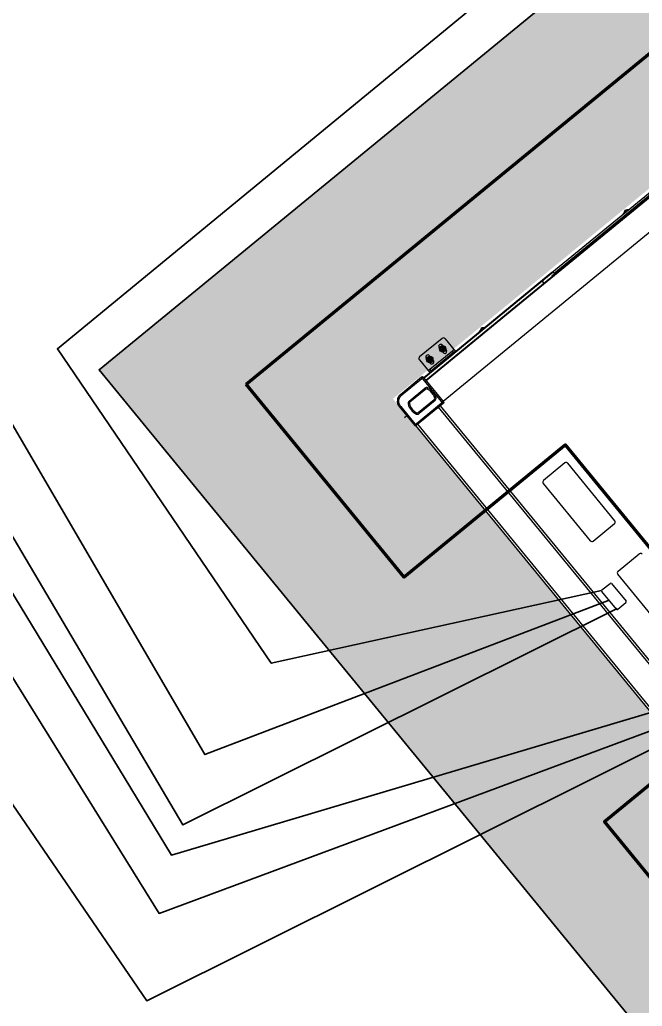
# Model space of a CAD drawing. Header units: metres. Extents: x 214070 to 217049, y 6350584 to 6351315.
# Drawn here: x 214372.707 to 214375.689, y 6351022.783 to 6351027.507 of the extents above; entities that cross this region are included whole.
import ezdxf
from ezdxf.lldxf.tags import DXFTag

# ---------------------------------------------------------------- set-up
doc = ezdxf.new("R2010")
doc.units = ezdxf.units.M
for name, color, linetype in [('230V AC', 5, '230V CABLE'), ('400V AC', 6, '400V CABLE'), ('CAT 6 Cable', 3, 'CAT 6 CABLE'), ('Dry Contact', 30, 'Dry Contact CABLE'), ('GG31-E-PLN-001_DC Cable Route Layout Plan_RevA$0$_0', 7, 'Continuous'), ('GG31-E-PLN-001_DC Cable Route Layout Plan_RevA$0$Equipment', 7, 'Continuous')]:
    doc.layers.add(name, color=color, linetype=linetype)
for name, color, linetype, lineweight in [('FireSS', 7, 'Fire Supression System CABLE', 25), ('GG31-E-PLN-001_DC Cable Route Layout Plan_RevA$0$Concrete fill', 8, 'Continuous', 35), ('GG31-E-PLN-001_DC Cable Route Layout Plan_RevA$0$Footing', 7, 'Continuous', 70), ('GG31-E-PLN-001_DC Cable Route Layout Plan_RevA$0$Land', 8, 'Continuous', 35)]:
    doc.layers.add(name, color=color, linetype=linetype, lineweight=lineweight)
doc.styles.add('ISOCP', font='isocp.shx')
tags = doc.linetypes.add('230V CABLE', pattern='A,1,-0.5,["230V",ISOCP,S=0.3,R=0,X=-0.35,Y=-0.15],-0.7', length=2.2).pattern_tags.tags
tags[6] = DXFTag(74, 10)
tags = doc.linetypes.add('400V CABLE', pattern='A,1,-0.5,["400V",ISOCP,S=0.3,R=0,X=-0.35,Y=-0.15],-0.7', length=2.2).pattern_tags.tags
tags[6] = DXFTag(74, 10)
tags = doc.linetypes.add('CAT 6 CABLE', pattern='A,1,-0.5,["CAT6",ISOCP,S=0.3,R=0,X=-0.35,Y=-0.15],-0.9', length=2.4).pattern_tags.tags
tags[6] = DXFTag(74, 10)
tags = doc.linetypes.add('Dry Contact CABLE', pattern='A,1,-0.5,["DCT",ISOCP,S=0.3,R=0,X=-0.35,Y=-0.15],-0.7', length=2.2).pattern_tags.tags
tags[6] = DXFTag(74, 10)
tags = doc.linetypes.add('Fire Supression System CABLE', pattern='A,1,-0.5,["FSS",ISOCP,S=0.3,R=0,X=-0.35,Y=-0.15],-0.7', length=2.2).pattern_tags.tags
tags[6] = DXFTag(74, 10)

# ---------------------------------------------------------------- blocks, each defined once
blk = doc.blocks.new('GG31-E-PLN-001_DC Cable Route Layout Plan_RevA$0$ST5015x2')
at = {"layer": 'GG31-E-PLN-001_DC Cable Route Layout Plan_RevA$0$Concrete fill'}
h = blk.add_hatch(dxfattribs=at)
h.set_pattern_fill('AR-CONC', color=256, scale=0.05, angle=45)
h.set_pattern_definition([(95, (-31.70567, -93.05326), (0.275776, 0.2314035), [0.0375, -0.4125]), (40, (-31.70567, -93.05326), (-0.3149961, 0.2168841), [0.03, -0.33]), (145.45144, (-31.6827, -93.03398), (-0.0392201, 0.4482876), [0.0318701, -0.350571]), (91.1842, (-31.7764, -92.98255), (0.4358467, 0.3188069), [0.05625, -0.61875]), (141.63564, (-31.74006, -92.956), (-0.01395, 0.6748558), [0.0478052, -0.525857]), (36.18416, (-31.7764, -92.98255), (-0.01395, 0.6748558), [0.045, -0.495]), (66, (-31.72335, -92.96487), (0.3533858, 0.0686912), [0.0375, -0.4125]), (11, (-31.72335, -92.96487), (-0.1703543, 0.3424042), [0.03, -0.33]), (116.45144, (-31.6939, -92.95915), (0.1830315, 0.4110955), [0.0318701, -0.350571]), (82.5, (-31.70567, -93.05326), (-0.1133966, 0.12199491), [0, -0.326, 0, -0.335, 0, -0.33125]), (52.5, (-31.70567, -93.05326), (-0.04643647, 0.23245472), [0, -0.191, 0, -0.3185, 0, -0.12625]), (12.5, (-31.78452, -93.1321), (0.19670908, 0.18076038), [0, -0.125, 0, -0.39, 0, -0.5175]), (2.5, (-31.81987, -93.16746), (0.170795, 0.2415799), [0, -0.1625, 0, -0.259, 0, -0.3675])])
h.paths.add_polyline_path([(1, 6.046), (7.058, 6.046), (7.058, 3.608), (1, 3.608), (1, 3.838), (0.5, 3.838), (0.5, 0.5), (7.558, 0.5), (7.558, 1.695), (7.058, 1.695), (7.058, 1), (1, 1), (1, 3.438), (7.058, 3.438), (7.058, 3.208), (7.558, 3.208), (7.558, 6.546), (0.5, 6.546), (0.5, 5.351), (1, 5.351)])
at = {"layer": 'GG31-E-PLN-001_DC Cable Route Layout Plan_RevA$0$Land'}
h = blk.add_hatch(dxfattribs=at)
h.set_pattern_fill('GRAVEL', color=256, scale=0.3, angle=45)
h.set_pattern_definition([(273.012788, (-54.915706, -62.621548), (0.2121320344, -3.606244584), [0.0403608, -3.9957264]), (229.96974, (-54.913584, -62.661853), (2.333452378, 2.7577164466), [0.0692604, -6.8567774]), (177.510447, (-54.958132, -62.714886), (4.4547727215, -0.2121320344), [0.0488364, -4.8348098]), (312.273689, (-54.98783, -62.85065), (-4.0305086528, 4.4547727215), [0.0630714, -6.2440674]), (337.833654, (-54.945404, -62.897319), (-3.606244584, 1.4849242405), [0.0618465, -6.1228119]), (42.273689, (-54.888129, -62.920654), (-4.4547727215, -4.0305086528), [0.0630714, -6.2440674]), (82.69424, (-54.841459, -62.878227), (-0.6363961031, -4.8790367902), [0.0834087, -8.2574546]), (117.255328, (-54.830853, -62.795496), (-3.1819805153, 6.1518289963), [0.0787464, -7.79589645]), (166.429566, (-54.866915, -62.725492), (-4.4547727215, 1.0606601718), [0.063285, -6.2652219]), (220.236358, (-54.928434, -62.710643), (2.545584412, 2.1213203436), [0.0722496, -3.5402288]), (267.397438, (-54.983588, -62.757312), (-0.2121320344, -4.8790367902), [0.0934344, -9.2500125]), (183.814075, (-54.775699, -62.64276), (-2.757716447, -0.212132034), [0.0318903, -3.1571534]), (216.469234, (-54.807518, -62.644882), (3.1819805153, 2.333452378), [0.0606711, -6.0064534]), (270, (-54.8563, -62.68094), (0.21213203, -0.21213203), [0.0424263, -0.3818378]), (248.19859, (-54.896614, -62.670338), (0.636396103, 1.48492424), [0.0228474, -2.2618845]), (336.80141, (-54.9051, -62.69155), (-0.848528137, 0.42426407), [0.0323109, -1.5832385]), (75.963757, (-54.8754, -62.70428), (0.212132034, 1.060660172), [0.0524787, -1.6968069]), (206.56505, (-54.86267, -62.65337), (0.6363961, 0.21213203), [0.0379473, -0.910736]), (61.38954, (-55.028136, -62.814588), (1.4849242405, 2.7577164466), [0.05316, -5.2628535]), (115.346176, (-55.00268, -62.767919), (1.4849242405, -3.1819805153), [0.0445983, -4.4152223]), (338.19859, (-54.9051, -62.61094), (-1.48492424, 0.636396103), [0.0456945, -2.2390374]), (28.61046, (-54.862673, -62.627912), (-2.7577164466, -1.4849242405), [0.05316, -5.2628535]), (24.443955, (-54.896614, -62.94611), (-1.48492424, -0.636396103), [0.051264, -2.5119371]), (339.77514, (-54.849945, -62.924896), (-3.3941125497, 1.272792206), [0.0429534, -4.2523929]), (111.80141, (-54.690846, -62.82095), (-0.636396103, 1.48492424), [0.0456945, -2.2390374]), (62.354025, (-54.707816, -62.778525), (-1.9091883092, -3.606244584), [0.0502893, -4.9786271]), (114.443955, (-54.79479, -62.924896), (0.636396103, -1.48492424), [0.025632, -2.5375691]), (146.30993, (-54.703574, -62.83368), (-1.06066017, 0.636396103), [0.015297, -1.5144089]), (210.96376, (-54.7163, -62.825194), (0.84852814, 0.42426407), [0.0618465, -1.1750852]), (231.009006, (-54.769335, -62.857014), (1.9091883092, 2.333452378), [0.057315, -5.67417695]), (348.69007, (-54.85631, -62.72337), (-0.6363961, 0.212132034), [0.0432666, -1.0383988]), (38.157227, (-54.813882, -62.731856), (4.0305086528, 3.1819805153), [0.0755382, -7.4782688]), (105.945396, (-54.754485, -62.685187), (0.636396103, -2.333452378), [0.0308868, -3.0578022]), (135, (-54.76297, -62.6555), (-0.4242641, 3e-17), [0.018, -0.282]), (165.256437, (-54.779941, -62.854893), (2.333452378, -0.636396103), [0.0416772, -4.126056]), (93.012788, (-54.820246, -62.844286), (-0.2121320344, 3.606244584), [0.0807216, -3.9553656]), (45, (-54.8245, -62.76368), (0, 0.4242641), [0.078, -0.222]), (10.304846, (-54.769335, -62.708522), (3.606244584, 0.636396103), [0.0474342, -4.6959823]), (299.054604, (-54.722666, -62.700036), (0.636396103, -1.060660172), [0.0436806, -2.1403524]), (252.645975, (-54.701452, -62.73822), (-1.9091883092, -6.1518289963), [0.0711195, -7.04084225]), (220.426079, (-54.722666, -62.806102), (-2.969848481, -2.5455844123), [0.0752397, -7.448722])])
h.paths.add_polyline_path([(8.058, 7.046), (0, 7.046), (0, 0), (8.058, 0)])
h.paths.add_polyline_path([(7.054, 3.2078), (7.054, 1.6951), (7.558, 1.6951), (7.558, 0.5), (0.5, 0.5), (0.5, 3.838), (1.004, 3.838), (1.004, 5.351), (0.5, 5.351), (0.5, 6.546), (7.558, 6.546), (7.558, 3.2078)], flags=16)
at = {"layer": 'GG31-E-PLN-001_DC Cable Route Layout Plan_RevA$0$Equipment'}
for p, q in [((1.216, 6.1095), (1.216, 6.0305)), ((1.366, 6.1195), (1.226, 6.1195)), ((1.246, 6.0945), (1.246, 6.0645)), ((1.266, 6.0645), (1.266, 6.0945)), ((1.326, 6.0945), (1.326, 6.0645)), ((1.346, 6.0645), (1.346, 6.0945)), ((1.376, 6.1095), (1.376, 6.0305)), ((1.2421, 6.0795), (1.2491, 6.0915)), ((1.2491, 6.0675), (1.2421, 6.0795)), ((1.2491, 6.0915), (1.2629, 6.0915)), ((1.2629, 6.0675), (1.2491, 6.0675)), ((1.2629, 6.0915), (1.2699, 6.0795)), ((1.2699, 6.0795), (1.2629, 6.0675)), ((1.3221, 6.0795), (1.3291, 6.0915)), ((1.3291, 6.0675), (1.3221, 6.0795)), ((1.3291, 6.0915), (1.3429, 6.0915)), ((1.3429, 6.0675), (1.3291, 6.0675)), ((1.3429, 6.0915), (1.3499, 6.0795)), ((1.3499, 6.0795), (1.3429, 6.0675)), ((1.172, 6.0385), (1.04, 6.0385)), ((1.0445, 6.0385), (1.0445, 6.0325)), ((1.178, 6.0325), (1.0445, 6.0325)), ((1.172, 5.8765), (1.172, 6.0385)), ((1.178, 6.0325), (1.178, 5.8825)), ((1.9721, 6.0305), (1.178, 6.0305)), ((1.9783, 6.0275), (1.178, 6.0275)), ((1.178, 6.0155), (1.7369, 6.0155)), ((1.7335, 6.0115), (1.178, 6.0115)), ((1.216, 6.0395), (1.2164, 6.0395)), ((1.226, 6.0432), (1.366, 6.0432)), ((1.226, 6.0432), (1.226, 6.0345)), ((1.226, 6.0345), (1.366, 6.0345)), ((1.366, 6.0345), (1.366, 6.0432)), ((1.3756, 6.0395), (1.376, 6.0395)), ((1.528, 6.0323), (1.5264, 6.0305)), ((1.5266, 6.0305), (1.5281, 6.0322)), ((1.5281, 6.0322), (1.5283, 6.0325)), ((1.5283, 6.0325), (1.5287, 6.0325)), ((1.5287, 6.0325), (1.5283, 6.0325)), ((1.5283, 6.0325), (1.5283, 6.0325)), ((1.5293, 6.0322), (1.5292, 6.0323)), ((1.5292, 6.0323), (1.5292, 6.0323)), ((1.5295, 6.0321), (1.5293, 6.0322)), ((1.5298, 6.0321), (1.5295, 6.0321)), ((1.5297, 6.0327), (1.5297, 6.0321)), ((1.5302, 6.032), (1.5298, 6.0321)), ((1.5301, 6.0331), (1.5299, 6.033)), ((1.5324, 6.0341), (1.5301, 6.0331)), ((1.5306, 6.0319), (1.5302, 6.032)), ((1.5312, 6.0318), (1.5306, 6.0319)), ((1.5317, 6.0317), (1.5312, 6.0318)), ((1.5324, 6.0316), (1.5317, 6.0317)), ((1.5331, 6.0315), (1.5324, 6.0316)), ((1.5325, 6.0343), (1.5326, 6.0343)), ((1.5326, 6.0343), (1.541, 6.0343)), ((1.5339, 6.0314), (1.5331, 6.0315)), ((1.5348, 6.0313), (1.5339, 6.0314)), ((1.5357, 6.0312), (1.5348, 6.0313)), ((1.5367, 6.0311), (1.5357, 6.0312)), ((1.5378, 6.0311), (1.5367, 6.0311)), ((1.5389, 6.031), (1.5378, 6.0311)), ((1.5401, 6.031), (1.5389, 6.031)), ((1.541, 6.031), (1.5401, 6.031)), ((1.541, 6.0343), (1.5494, 6.0343)), ((1.541, 6.0343), (1.541, 6.031)), ((1.542, 6.031), (1.541, 6.031)), ((1.5431, 6.031), (1.542, 6.031)), ((1.5442, 6.0311), (1.5431, 6.031)), ((1.5453, 6.0311), (1.5442, 6.0311)), ((1.5463, 6.0312), (1.5453, 6.0311)), ((1.5472, 6.0313), (1.5463, 6.0312)), ((1.5481, 6.0314), (1.5472, 6.0313)), ((1.5489, 6.0315), (1.5481, 6.0314)), ((1.5496, 6.0316), (1.5489, 6.0315)), ((1.5494, 6.0343), (1.5494, 6.0343)), ((1.5495, 6.0343), (1.5494, 6.0343)), ((1.5495, 6.0343), (1.5495, 6.0343)), ((1.5503, 6.0317), (1.5496, 6.0316)), ((1.5519, 6.0331), (1.5498, 6.034)), ((1.5509, 6.0318), (1.5503, 6.0317)), ((1.5514, 6.0319), (1.5509, 6.0318)), ((1.5518, 6.032), (1.5514, 6.0319)), ((1.5522, 6.0321), (1.5518, 6.032)), ((1.5521, 6.033), (1.5519, 6.0331)), ((1.5525, 6.0321), (1.5522, 6.0321)), ((1.5523, 6.0321), (1.5523, 6.0327)), ((1.5527, 6.0322), (1.5525, 6.0321)), ((1.5528, 6.0323), (1.5527, 6.0322)), ((1.5529, 6.0323), (1.5528, 6.0323)), ((1.5532, 6.0325), (1.5537, 6.0325)), ((1.5532, 6.0325), (1.5537, 6.0325)), ((1.5537, 6.0325), (1.5539, 6.0322)), ((1.5537, 6.0325), (1.5537, 6.0325)), ((1.5539, 6.0322), (1.5554, 6.0305)), ((1.5556, 6.0305), (1.554, 6.0323)), ((1.7335, 6.0115), (1.7336, 6.0124)), ((6.2865, 6.0115), (1.7335, 6.0115)), ((1.7336, 6.0124), (1.7339, 6.0133)), ((1.7339, 6.0133), (1.7344, 6.0142)), ((1.7344, 6.0142), (1.7351, 6.0148)), ((1.7351, 6.0148), (1.7359, 6.0153)), ((1.7359, 6.0153), (1.7369, 6.0155)), ((1.7369, 6.0155), (6.2831, 6.0155)), ((1.9106, 6.0155), (1.9106, 6.0275)), ((1.9114, 6.0155), (1.9114, 6.0275)), ((6.0588, 6.0165), (1.9613, 6.0165)), ((1.9613, 6.0165), (1.9613, 6.0155)), ((1.9721, 6.0305), (6.0479, 6.0305)), ((1.9783, 6.0165), (1.9783, 6.0275)), ((6.0417, 6.0205), (1.9783, 6.0205)), ((2.418, 6.0323), (2.4164, 6.0305)), ((2.4166, 6.0305), (2.4183, 6.0325)), ((2.4183, 6.0325), (2.4187, 6.0325)), ((2.4187, 6.0325), (2.4183, 6.0325)), ((2.4183, 6.0325), (2.4183, 6.0325)), ((2.4193, 6.0322), (2.4192, 6.0323)), ((2.4192, 6.0323), (2.4192, 6.0323)), ((2.4195, 6.0321), (2.4193, 6.0322)), ((2.4198, 6.0321), (2.4195, 6.0321)), ((2.4197, 6.0327), (2.4197, 6.0321)), ((2.4202, 6.032), (2.4198, 6.0321)), ((2.4201, 6.0331), (2.4199, 6.033)), ((2.4224, 6.0341), (2.4201, 6.0331)), ((2.4206, 6.0319), (2.4202, 6.032)), ((2.4212, 6.0318), (2.4206, 6.0319)), ((2.4217, 6.0317), (2.4212, 6.0318)), ((2.4224, 6.0316), (2.4217, 6.0317)), ((2.4231, 6.0315), (2.4224, 6.0316)), ((2.4225, 6.0343), (2.4226, 6.0343)), ((2.4226, 6.0343), (2.431, 6.0343)), ((2.4239, 6.0314), (2.4231, 6.0315)), ((2.4248, 6.0313), (2.4239, 6.0314)), ((2.4257, 6.0312), (2.4248, 6.0313)), ((2.4267, 6.0311), (2.4257, 6.0312)), ((2.4278, 6.0311), (2.4267, 6.0311)), ((2.4289, 6.031), (2.4278, 6.0311)), ((2.4301, 6.031), (2.4289, 6.031)), ((2.431, 6.031), (2.4301, 6.031)), ((2.431, 6.0343), (2.4394, 6.0343)), ((2.431, 6.0343), (2.431, 6.031)), ((2.432, 6.031), (2.431, 6.031)), ((2.4331, 6.031), (2.432, 6.031)), ((2.4342, 6.0311), (2.4331, 6.031)), ((2.4353, 6.0311), (2.4342, 6.0311)), ((2.4363, 6.0312), (2.4353, 6.0311)), ((2.4372, 6.0313), (2.4363, 6.0312)), ((2.4381, 6.0314), (2.4372, 6.0313)), ((2.4389, 6.0315), (2.4381, 6.0314)), ((2.4396, 6.0316), (2.4389, 6.0315)), ((2.4394, 6.0343), (2.4394, 6.0343)), ((2.4395, 6.0343), (2.4394, 6.0343)), ((2.4395, 6.0343), (2.4395, 6.0343)), ((2.4403, 6.0317), (2.4396, 6.0316)), ((2.4419, 6.0331), (2.4398, 6.034)), ((2.4409, 6.0318), (2.4403, 6.0317)), ((2.4414, 6.0319), (2.4409, 6.0318)), ((2.4418, 6.032), (2.4414, 6.0319)), ((2.4422, 6.0321), (2.4418, 6.032)), ((2.4421, 6.033), (2.4419, 6.0331)), ((2.4425, 6.0321), (2.4422, 6.0321)), ((2.4423, 6.0321), (2.4423, 6.0327)), ((2.4427, 6.0322), (2.4425, 6.0321)), ((2.4428, 6.0323), (2.4427, 6.0322)), ((2.4429, 6.0323), (2.4428, 6.0323)), ((2.4432, 6.0325), (2.4437, 6.0325)), ((2.4432, 6.0325), (2.4437, 6.0325)), ((2.4437, 6.0325), (2.4439, 6.0322)), ((2.4437, 6.0325), (2.4437, 6.0325)), ((2.4439, 6.0322), (2.4454, 6.0305)), ((2.4456, 6.0305), (2.444, 6.0323)), ((1, 5.9985), (1, 5.8825)), ((1.006, 5.994), (1, 5.994)), ((1.006, 5.994), (1.006, 5.8765)), ((1.0405, 5.9807), (1.0463, 5.9777)), ((1.0521, 5.9878), (1.1509, 5.9878)), ((1.0521, 5.9878), (1.0521, 5.9813)), ((1.1509, 5.9813), (1.0521, 5.9813)), ((1.1509, 5.9813), (1.1509, 5.9878)), ((1.1567, 5.9777), (1.1625, 5.9807)), ((1.1625, 5.939), (1.1625, 5.96)), ((1, 5.9405), (0.985, 5.9405)), ((1.0405, 5.9183), (1.0463, 5.9213)), ((1.0521, 5.9178), (1.1509, 5.9178)), ((1.0521, 5.9178), (1.0521, 5.9113)), ((1.1509, 5.9113), (1.0521, 5.9113)), ((1.1509, 5.9113), (1.1509, 5.9178)), ((1.1567, 5.9213), (1.1625, 5.9183)), ((1, 5.8825), (1.178, 5.8825)), ((1.004, 5.8769), (1.004, 5.8765)), ((1.006, 5.8765), (1.004, 5.8765)), ((1.004, 3.7625), (1.004, 5.8765)), ((1.172, 5.8765), (1.006, 5.8765)), ((1.014, 5.8765), (1.014, 3.7625)), ((1.144, 3.7625), (1.144, 5.8765)), ((1.154, 5.8765), (1.154, 3.7625)), ((1.178, 5.8765), (1.172, 5.8765)), ((1.175, 5.8765), (1.175, 5.8773)), ((1.1772, 5.8795), (1.178, 5.8795)), ((1.178, 5.8765), (1.178, 5.8825)), ((6.88, 5.8825), (1.178, 5.8825)), ((1.3, 5.2759), (1.3, 4.9204)), ((1.442, 5.2859), (1.31, 5.2859)), ((1.452, 4.9204), (1.452, 5.2759)), ((1.31, 4.9104), (1.442, 4.9104)), ((1.31, 4.9104), (1.442, 4.9104)), ((1.189, 4.5879), (1.189, 4.6979)), ((1.194, 4.7029), (1.244, 4.7029)), ((1.249, 4.6979), (1.249, 4.5879)), ((1.3, 3.8832), (1.3, 4.7132)), ((1.31, 4.7232), (1.442, 4.7232)), ((1.244, 4.5829), (1.194, 4.5829))]:
    blk.add_line(p, q, dxfattribs=at)
for centre, radius in [((1.256, 6.0795), 0.015), ((1.336, 6.0795), 0.015), ((1.256, 6.0795), 0.012), ((1.256, 6.0795), 0.0085), ((1.256, 6.0795), 0.008), ((1.256, 6.0795), 0.0072), ((1.256, 6.0795), 0.0025), ((1.336, 6.0795), 0.012), ((1.336, 6.0795), 0.0085), ((1.336, 6.0795), 0.008), ((1.336, 6.0795), 0.0072), ((1.336, 6.0795), 0.0025)]:
    blk.add_circle(centre, radius, dxfattribs=at)
for centre, radius, start, end in [((1.226, 6.1095), 0.01, 90, 180), ((1.256, 6.0945), 0.01, 0, 180), ((1.336, 6.0945), 0.01, 0, 180), ((1.366, 6.1095), 0.01, 0, 90), ((1.256, 6.0645), 0.01, 180, 0), ((1.336, 6.0645), 0.01, 180, 0), ((1.04, 5.9985), 0.04, 90, 180), ((1.04, 5.9985), 0.04, 175.2126, 180), ((1.04, 5.9985), 0.04, 165.7918, 173.3339), ((1.04, 5.9985), 0.04, 148.8387, 157.2604), ((1.04, 5.9985), 0.04, 148.2203, 148.4018), ((1.04, 5.9985), 0.04, 140.4038, 143.1187), ((1.04, 5.9985), 0.04, 138.9429, 140.3059), ((1.1341, 5.9044), 0.1698, 133.1653, 136.8296), ((1.04, 5.9985), 0.04, 121.777, 126.8821), ((1.04, 5.9985), 0.04, 90, 104.213), ((1.172, 6.0325), 0.006, 0, 90), ((1.172, 6.0325), 0.006, 0, 90), ((1.5283, 6.032), 0.000497, 89.7216, 139.6086), ((1.5283, 6.032), 0.0005, 90, 139.6355), ((1.5287, 6.032), 0.000501, 23.2994, 89.9914), ((1.5287, 6.032), 0.0005, 22.5, 90), ((1.5302, 6.0351), 0.00307, 249.0547, 249.4544), ((1.5305, 6.0358), 0.00384, 249.5159, 251.4958), ((1.5303, 6.0327), 0.0005, 111.8014, 180), ((1.6554, 6.0286), 0.1256, 178.1478, 178.4305), ((1.6448, 6.029), 0.115, 178.0033, 178.1451), ((1.541, 6.0269), 0.0113, 140.3066, 153.9839), ((1.541, 6.0269), 0.0113, 137.5228, 140.2825), ((1.5328, 6.0343), 0.0003, 90, 180), ((1.541, 6.0269), 0.0113, 136.7475, 137.5228), ((1.541, 6.0269), 0.0113, 136.3813, 136.7475), ((1.541, 6.0269), 0.0112, 43.3442, 136.3767), ((1.5409, 6.0979), 0.0669, 266.9506, 267.4207), ((1.5409, 6.0984), 0.0674, 267.4204, 267.678), ((1.541, 6.0994), 0.0685, 267.682, 268.9137), ((1.541, 6.1009), 0.0699, 268.9098, 269.3874), ((1.541, 6.1007), 0.0697, 269.3867, 269.9977), ((1.541, 6.1007), 0.0697, 270.0025, 270.6205), ((1.541, 6.1009), 0.07, 270.6198, 271.1088), ((1.541, 6.0994), 0.0684, 271.1051, 272.3181), ((1.5411, 6.0984), 0.0674, 272.322, 272.5863), ((1.5411, 6.0979), 0.0669, 272.5859, 273.0781), ((1.541, 6.0269), 0.0112, 41.7512, 43.3452), ((1.5492, 6.0343), 0.0003, 0, 90), ((1.541, 6.0269), 0.0112, 41.3405, 41.7513), ((1.541, 6.0269), 0.0112, 39.6182, 41.3403), ((1.541, 6.0269), 0.0112, 39.5255, 41.3283), ((1.541, 6.0269), 0.0113, 26.0251, 39.6184), ((1.541, 6.0269), 0.0113, 30.0123, 38.2111), ((1.541, 6.0269), 0.0112, 26.0068, 30.0037), ((1.5518, 6.0327), 0.0005, 0, 68.1986), ((1.4365, 6.0289), 0.1157, 1.8556, 1.9965), ((1.4264, 6.0286), 0.1258, 1.5707, 1.853), ((1.5515, 6.0358), 0.00384, 288.507, 290.499), ((1.5532, 6.032), 0.0005, 90, 144.652), ((1.5533, 6.032), 0.000504, 139.8621, 144.4147), ((1.5519, 6.0349), 0.00286, 290.543, 291.764), ((1.5532, 6.032), 0.00049, 135.9107, 139.8624), ((1.5537, 6.032), 0.0005, 40.3645, 90), ((1.5537, 6.032), 0.000497, 40.3914, 90.2784), ((1.736, 6.0141), 0.00162, 174.3907, 179.1601), ((1.7372, 6.0142), 0.00289, 190.8123, 192.0732), ((1.7375, 6.0143), 0.00315, 192.084, 194.0494), ((1.7388, 6.0147), 0.00455, 198.4966, 199.8585), ((1.7399, 6.0151), 0.00573, 200.7214, 204.1215), ((1.7392, 6.0148), 0.0049, 199.852, 200.6511), ((1.8785, 6.0255), 0.0321, 6.1313, 7.1363), ((1.8593, 6.0234), 0.0515, 5.7715, 6.1709), ((1.8255, 6.0201), 0.0854, 4.9821, 5.7331), ((1.975, 6.0273), 0.00227, 13.1947, 19.1426), ((2.4183, 6.032), 0.000497, 89.7216, 139.6086), ((2.4183, 6.032), 0.0005, 90, 139.6355), ((2.4187, 6.032), 0.000501, 23.2994, 89.9914), ((2.4187, 6.032), 0.0005, 22.5, 90), ((2.4202, 6.0351), 0.00307, 249.0547, 249.4544), ((2.4205, 6.0358), 0.00384, 249.5159, 251.4958), ((2.4203, 6.0327), 0.0005, 111.8014, 180), ((2.5454, 6.0286), 0.1256, 178.1478, 178.4305), ((2.5348, 6.029), 0.115, 178.0033, 178.1451), ((2.431, 6.0269), 0.0113, 140.3066, 153.9839), ((2.431, 6.0269), 0.0113, 137.5228, 140.2825), ((2.4228, 6.0343), 0.0003, 90, 180), ((2.431, 6.0269), 0.0113, 136.7475, 137.5228), ((2.431, 6.0269), 0.0113, 136.3813, 136.7475), ((2.431, 6.0269), 0.0112, 43.3442, 136.3767), ((2.4309, 6.0979), 0.0669, 266.9506, 267.4207), ((2.4309, 6.0984), 0.0674, 267.4204, 267.678), ((2.431, 6.0994), 0.0685, 267.682, 268.9137), ((2.431, 6.1009), 0.0699, 268.9098, 269.3874), ((2.431, 6.1007), 0.0697, 269.3867, 269.9977), ((2.431, 6.1007), 0.0697, 270.0025, 270.6205), ((2.431, 6.1009), 0.07, 270.6198, 271.1088), ((2.431, 6.0994), 0.0684, 271.1051, 272.3181), ((2.4311, 6.0984), 0.0674, 272.322, 272.5863), ((2.4311, 6.0979), 0.0669, 272.5859, 273.0781), ((2.4392, 6.0343), 0.0003, 0, 90), ((2.431, 6.0269), 0.0112, 41.7512, 43.3452), ((2.431, 6.0269), 0.0112, 41.3405, 41.7513), ((2.431, 6.0269), 0.0112, 39.6182, 41.3403), ((2.431, 6.0269), 0.0112, 39.5255, 41.3283), ((2.431, 6.0269), 0.0113, 26.0251, 39.6184), ((2.431, 6.0269), 0.0113, 30.0123, 38.2111), ((2.431, 6.0269), 0.0112, 26.0068, 30.0037), ((2.4418, 6.0327), 0.0005, 0, 68.1986), ((2.3265, 6.0289), 0.1157, 1.8556, 1.9965), ((2.3164, 6.0286), 0.1258, 1.5707, 1.853), ((2.4415, 6.0358), 0.00384, 288.507, 290.499), ((2.4432, 6.032), 0.0005, 90, 144.652), ((2.4433, 6.032), 0.000504, 139.8621, 144.4147), ((2.4419, 6.0349), 0.00286, 290.543, 291.764), ((2.4432, 6.032), 0.00049, 135.9107, 139.8624), ((2.4437, 6.032), 0.0005, 40.3645, 90), ((2.4437, 6.032), 0.000497, 40.3914, 90.2784), ((1.1015, 5.9495), 0.0685, 152.938, 207.062), ((1.1015, 5.9495), 0.062, 152.938, 207.062), ((1.0521, 5.9748), 0.013, 90, 152.938), ((1.0521, 5.9748), 0.0065, 90, 152.938), ((1.1509, 5.9748), 0.013, 27.062, 90), ((1.1509, 5.9748), 0.0065, 27.062, 90), ((1.1015, 5.9495), 0.062, 332.938, 27.062), ((1.1015, 5.9495), 0.0685, 332.938, 27.062), ((1.0521, 5.9243), 0.013, 207.062, 270), ((1.0521, 5.9243), 0.0065, 207.062, 270), ((1.1509, 5.9243), 0.0065, 270, 332.938), ((1.1509, 5.9243), 0.013, 270, 332.938), ((1.006, 5.8825), 0.006, 180, 240), ((1.006, 5.8825), 0.006, 180, 270), ((1.172, 5.8825), 0.006, 270, 0), ((1.175, 5.8795), 0.003, 285.0419, 344.9592), ((1.31, 5.2759), 0.01, 90, 180), ((1.442, 5.2759), 0.01, 0, 90), ((1.31, 4.9204), 0.01, 180, 270), ((1.31, 4.9204), 0.01, 180, 270), ((1.442, 4.9204), 0.01, 270, 0), ((1.442, 4.9204), 0.01, 270, 0), ((1.194, 4.6979), 0.005, 90, 180), ((1.244, 4.6979), 0.005, 0, 90), ((1.31, 4.7132), 0.01, 90, 180), ((1.442, 4.7132), 0.01, 0, 90), ((1.194, 4.5879), 0.005, 180, 270), ((1.244, 4.5879), 0.005, 270, 0)]:
    blk.add_arc(centre, radius, start, end, dxfattribs=at)
for points, knots in [([(1, 5.9985), (1, 6.0004), (1.0013, 6.0043), (1.0037, 6.012), (1.0072, 6.0177), (1.0103, 6.0205)], [0, 0, 0, 0, 0.230015, 0.487109, 1, 1, 1, 1]), ([(1.006, 5.994), (1.006, 5.9993), (1.0077, 6.0095), (1.0134, 6.0183), (1.0168, 6.0217)], [0, 0, 0, 0, 0.52055, 1, 1, 1, 1]), ([(1.008, 6.0225), (1.008, 6.0225), (1.0083, 6.0222), (1.0088, 6.0216), (1.0097, 6.021), (1.0103, 6.0205)], [0, 0, 0, 0, 0.06955, 0.275287, 1, 1, 1, 1]), ([(1.016, 6.0305), (1.0161, 6.0305), (1.0163, 6.0302), (1.0169, 6.0297), (1.0175, 6.0288), (1.018, 6.0282)], [0, 0, 0, 0, 0.070444, 0.277641, 1, 1, 1, 1]), ([(1.0168, 6.0217), (1.0202, 6.0251), (1.029, 6.0308), (1.0392, 6.0325), (1.0445, 6.0325)], [0, 0, 0, 0, 0.47945, 1, 1, 1, 1]), ([(1.018, 6.0282), (1.0208, 6.0313), (1.0265, 6.0348), (1.0342, 6.0372), (1.0381, 6.0385), (1.04, 6.0385)], [0, 0, 0, 0, 0.512936, 0.770013, 1, 1, 1, 1]), ([(1.226, 6.0432), (1.2247, 6.0432), (1.2212, 6.0429), (1.216, 6.0407), (1.216, 6.0382)], [0, 0, 0, 0, 0.332804, 1, 1, 1, 1]), ([(1.2162, 6.0305), (1.2168, 6.0319), (1.2203, 6.034), (1.2239, 6.0345), (1.226, 6.0345)], [0, 0, 0, 0, 0.412399, 1, 1, 1, 1]), ([(1.376, 6.0382), (1.376, 6.0388), (1.375, 6.0409), (1.3712, 6.0427), (1.3679, 6.0432), (1.366, 6.0432)], [0, 0, 0, 0, 0.171738, 0.531395, 1, 1, 1, 1]), ([(1.366, 6.0345), (1.3681, 6.0345), (1.3717, 6.034), (1.3752, 6.0319), (1.3758, 6.0305)], [0, 0, 0, 0, 0.587601, 1, 1, 1, 1]), ([(1.529, 6.0323), (1.5289, 6.0323), (1.5288, 6.0324), (1.5288, 6.0325), (1.5287, 6.0325)], [0, 0, 0, 0, 0.651783, 1, 1, 1, 1]), ([(1.5291, 6.0323), (1.5291, 6.0323), (1.5291, 6.0323), (1.529, 6.0323), (1.529, 6.0323)], [0, 0, 0, 0, 0.522224, 1, 1, 1, 1]), ([(1.5309, 6.0318), (1.5307, 6.0318), (1.5302, 6.0319), (1.5296, 6.0321), (1.5293, 6.0322)], [0, 0, 0, 0, 0.307903, 1, 1, 1, 1]), ([(1.5297, 6.0327), (1.5297, 6.0327), (1.5298, 6.0328), (1.5298, 6.0329), (1.5299, 6.033)], [0, 0, 0, 0, 0.494255, 1, 1, 1, 1]), ([(1.5301, 6.0331), (1.53, 6.0331), (1.53, 6.0331), (1.5299, 6.033), (1.5299, 6.033)], [0, 0, 0, 0, 0.493797, 1, 1, 1, 1]), ([(1.5374, 6.0311), (1.5367, 6.0311), (1.5346, 6.0313), (1.5324, 6.0315), (1.5309, 6.0318)], [0, 0, 0, 0, 0.292545, 1, 1, 1, 1]), ([(1.5511, 6.0318), (1.5507, 6.0317), (1.5485, 6.0314), (1.5464, 6.0312), (1.5447, 6.0311)], [0, 0, 0, 0, 0.201354, 1, 1, 1, 1]), ([(1.5527, 6.0322), (1.5526, 6.0322), (1.5521, 6.032), (1.5515, 6.0319), (1.5511, 6.0318)], [0, 0, 0, 0, 0.190521, 1, 1, 1, 1]), ([(1.5521, 6.033), (1.5521, 6.033), (1.552, 6.0331), (1.552, 6.0331), (1.5519, 6.0331)], [0, 0, 0, 0, 0.506203, 1, 1, 1, 1]), ([(1.5521, 6.033), (1.5522, 6.0329), (1.5522, 6.0328), (1.5523, 6.0327), (1.5523, 6.0327)], [0, 0, 0, 0, 0.505745, 1, 1, 1, 1]), ([(1.5532, 6.0325), (1.5532, 6.0325), (1.553, 6.0325), (1.5529, 6.0324), (1.5528, 6.0323)], [0, 0, 0, 0, 0.481277, 1, 1, 1, 1]), ([(1.553, 6.0323), (1.553, 6.0323), (1.553, 6.0323), (1.5529, 6.0323), (1.5529, 6.0323)], [0, 0, 0, 0, 0.482558, 1, 1, 1, 1]), ([(1.5532, 6.0325), (1.5532, 6.0325), (1.5532, 6.0324), (1.5531, 6.0323), (1.553, 6.0323)], [0, 0, 0, 0, 0.349331, 1, 1, 1, 1]), ([(1.7349, 6.0151), (1.7347, 6.015), (1.7345, 6.0148), (1.7344, 6.0144), (1.7344, 6.0143)], [0, 0, 0, 0, 0.473554, 1, 1, 1, 1]), ([(1.7344, 6.0141), (1.7344, 6.0141), (1.7344, 6.0139), (1.7344, 6.0138), (1.7344, 6.0137)], [0, 0, 0, 0, 0.474279, 1, 1, 1, 1]), ([(1.7344, 6.0135), (1.7344, 6.0135), (1.7345, 6.0134), (1.7345, 6.0133), (1.7345, 6.0132)], [0, 0, 0, 0, 0.486034, 1, 1, 1, 1]), ([(1.7351, 6.0153), (1.7351, 6.0152), (1.735, 6.0152), (1.7349, 6.0152), (1.7349, 6.0151)], [0, 0, 0, 0, 0.504667, 1, 1, 1, 1]), ([(1.7357, 6.0154), (1.7356, 6.0154), (1.7354, 6.0154), (1.7352, 6.0153), (1.7351, 6.0153)], [0, 0, 0, 0, 0.50675, 1, 1, 1, 1]), ([(1.736, 6.0155), (1.736, 6.0155), (1.7359, 6.0155), (1.7358, 6.0154), (1.7357, 6.0154)], [0, 0, 0, 0, 0.499547, 1, 1, 1, 1]), ([(1.7369, 6.0155), (1.7368, 6.0155), (1.7365, 6.0155), (1.7362, 6.0155), (1.736, 6.0155)], [0, 0, 0, 0, 0.471999, 1, 1, 1, 1]), ([(1.9102, 6.0305), (1.9103, 6.0305), (1.9103, 6.03), (1.9103, 6.0298), (1.9104, 6.0295)], [0, 0, 0, 0, 0.288899, 1, 1, 1, 1]), ([(1.911, 6.0295), (1.9109, 6.0298), (1.9107, 6.0302), (1.9103, 6.0305), (1.9102, 6.0305)], [0, 0, 0, 0, 0.601774, 1, 1, 1, 1]), ([(1.9112, 6.029), (1.9112, 6.0291), (1.9111, 6.0293), (1.9111, 6.0294), (1.911, 6.0295)], [0, 0, 0, 0, 0.512005, 1, 1, 1, 1]), ([(1.9114, 6.0275), (1.9114, 6.0277), (1.9114, 6.0282), (1.9113, 6.0287), (1.9112, 6.029)], [0, 0, 0, 0, 0.504801, 1, 1, 1, 1]), ([(1.9766, 6.029), (1.9767, 6.0289), (1.9769, 6.0286), (1.9771, 6.0282), (1.9772, 6.028)], [0, 0, 0, 0, 0.503696, 1, 1, 1, 1]), ([(2.419, 6.0323), (2.4189, 6.0323), (2.4188, 6.0324), (2.4188, 6.0325), (2.4187, 6.0325)], [0, 0, 0, 0, 0.651783, 1, 1, 1, 1]), ([(2.4191, 6.0323), (2.4191, 6.0323), (2.4191, 6.0323), (2.419, 6.0323), (2.419, 6.0323)], [0, 0, 0, 0, 0.522224, 1, 1, 1, 1]), ([(2.4209, 6.0318), (2.4207, 6.0318), (2.4202, 6.0319), (2.4196, 6.0321), (2.4193, 6.0322)], [0, 0, 0, 0, 0.307903, 1, 1, 1, 1]), ([(2.4197, 6.0327), (2.4197, 6.0327), (2.4198, 6.0328), (2.4198, 6.0329), (2.4199, 6.033)], [0, 0, 0, 0, 0.494255, 1, 1, 1, 1]), ([(2.4201, 6.0331), (2.42, 6.0331), (2.42, 6.0331), (2.4199, 6.033), (2.4199, 6.033)], [0, 0, 0, 0, 0.493797, 1, 1, 1, 1]), ([(2.4274, 6.0311), (2.4267, 6.0311), (2.4246, 6.0313), (2.4224, 6.0315), (2.4209, 6.0318)], [0, 0, 0, 0, 0.292545, 1, 1, 1, 1]), ([(2.4411, 6.0318), (2.4407, 6.0317), (2.4385, 6.0314), (2.4364, 6.0312), (2.4347, 6.0311)], [0, 0, 0, 0, 0.201354, 1, 1, 1, 1]), ([(2.4427, 6.0322), (2.4426, 6.0322), (2.4421, 6.032), (2.4415, 6.0319), (2.4411, 6.0318)], [0, 0, 0, 0, 0.190521, 1, 1, 1, 1]), ([(2.4421, 6.033), (2.4421, 6.033), (2.442, 6.0331), (2.442, 6.0331), (2.4419, 6.0331)], [0, 0, 0, 0, 0.506203, 1, 1, 1, 1]), ([(2.4421, 6.033), (2.4422, 6.0329), (2.4422, 6.0328), (2.4423, 6.0327), (2.4423, 6.0327)], [0, 0, 0, 0, 0.505745, 1, 1, 1, 1]), ([(2.4432, 6.0325), (2.4432, 6.0325), (2.443, 6.0325), (2.4429, 6.0324), (2.4428, 6.0323)], [0, 0, 0, 0, 0.481277, 1, 1, 1, 1]), ([(2.443, 6.0323), (2.443, 6.0323), (2.443, 6.0323), (2.4429, 6.0323), (2.4429, 6.0323)], [0, 0, 0, 0, 0.482558, 1, 1, 1, 1]), ([(2.4432, 6.0325), (2.4432, 6.0325), (2.4432, 6.0324), (2.4431, 6.0323), (2.443, 6.0323)], [0, 0, 0, 0, 0.349331, 1, 1, 1, 1])]:
    blk.add_open_spline(points, degree=3, knots=knots, dxfattribs=at)
for points in [[(1.0103, 6.0205), (1.0124, 6.021), (1.0146, 6.0214), (1.0168, 6.0217)], [(1.0168, 6.0217), (1.0171, 6.0239), (1.0175, 6.0261), (1.018, 6.0282)], [(1.5323, 6.034), (1.5316, 6.0337), (1.5308, 6.0334), (1.5301, 6.0331)], [(1.5519, 6.0331), (1.5512, 6.0334), (1.5504, 6.0337), (1.5497, 6.034)], [(1.9721, 6.0305), (1.9737, 6.0305), (1.9755, 6.0301), (1.9766, 6.029)], [(2.4223, 6.034), (2.4216, 6.0337), (2.4208, 6.0334), (2.4201, 6.0331)], [(2.4419, 6.0331), (2.4412, 6.0334), (2.4404, 6.0337), (2.4397, 6.034)]]:
    blk.add_open_spline(points, degree=3, dxfattribs=at)
at = {"layer": 'GG31-E-PLN-001_DC Cable Route Layout Plan_RevA$0$Footing'}
blk.add_lwpolyline([(0.5, 6.546), (7.558, 6.546), (7.558, 3.208), (6.558, 3.208), (6.558, 1.695), (7.558, 1.695), (7.558, 0.5), (0.5, 0.5), (0.5, 3.838), (1.5, 3.838), (1.5, 5.351), (0.5, 5.351), (0.5, 6.546)], dxfattribs=at)
at = {"layer": 'GG31-E-PLN-001_DC Cable Route Layout Plan_RevA$0$Land'}
blk.add_lwpolyline([(8.058, 0), (0, 0), (0, 7.046), (8.058, 7.046)], close=True, dxfattribs=at)
blk = doc.blocks.new('GG31-E-PLN-001_DC Cable Route Layout Plan_RevA')
at = {"layer": 'GG31-E-PLN-001_DC Cable Route Layout Plan_RevA$0$_0', "rotation": 39.35034312477688}
blk.add_blockref('GG31-E-PLN-001_DC Cable Route Layout Plan_RevA$0$ST5015x2', (229064.9257, 6321974.8732), dxfattribs=at)

msp = doc.modelspace()

# ---------------------------------------------------------------- block references
msp.add_blockref('GG31-E-PLN-001_DC Cable Route Layout Plan_RevA', (-14687.3707, 29045.5098))

# ---------------------------------------------------------------- next in the draw order: linework, layer by layer
at = {"layer": '230V AC', "lineweight": 35, "ltscale": 7, "flags": 128}
msp.add_lwpolyline([(214373.0857, 6351032.53), (214369.6771, 6351029.6933), (214373.4339, 6351023.5069), (214375.9555, 6351024.2563)], dxfattribs=at)
at = {"layer": '400V AC', "lineweight": 35, "ltscale": 7, "flags": 128}
msp.add_lwpolyline([(214373.133, 6351032.4711), (214370.0269, 6351029.5119), (214373.4888, 6351023.6516), (214375.5693, 6351024.6878)], dxfattribs=at)
at = {"layer": 'CAT 6 Cable', "lineweight": 35, "ltscale": 7, "flags": 128}
msp.add_lwpolyline([(214373.3559, 6351033.4034), (214369.3169, 6351029.7577), (214373.3747, 6351023.2281), (214375.9703, 6351024.1909)], dxfattribs=at)
at = {"layer": 'Dry Contact', "lineweight": 35, "ltscale": 7, "flags": 128}
msp.add_lwpolyline([(214366.7875, 6351041.0228), (214368.3794, 6351041.9258), (214373.3845, 6351035.5595), (214371.1648, 6351033.2638), (214368.636, 6351029.6523), (214373.316, 6351022.8085), (214376.0091, 6351024.1516)], dxfattribs=at)
at = {"layer": 'FireSS', "lineweight": 35, "ltscale": 7, "flags": 128}
for points in [[(214373.2086, 6351032.4221), (214370.5691, 6351029.1722), (214373.5944, 6351023.988), (214375.5306, 6351024.7272)], [(214375.4946, 6351024.7734), (214373.9123, 6351024.4254), (214372.8876, 6351025.932), (214379.2707, 6351031.1783), (214381.9216, 6351028.0803), (214380.8748, 6351027.1677)]]:
    msp.add_lwpolyline(points, dxfattribs=at)

doc.saveas('drawing.dxf')
